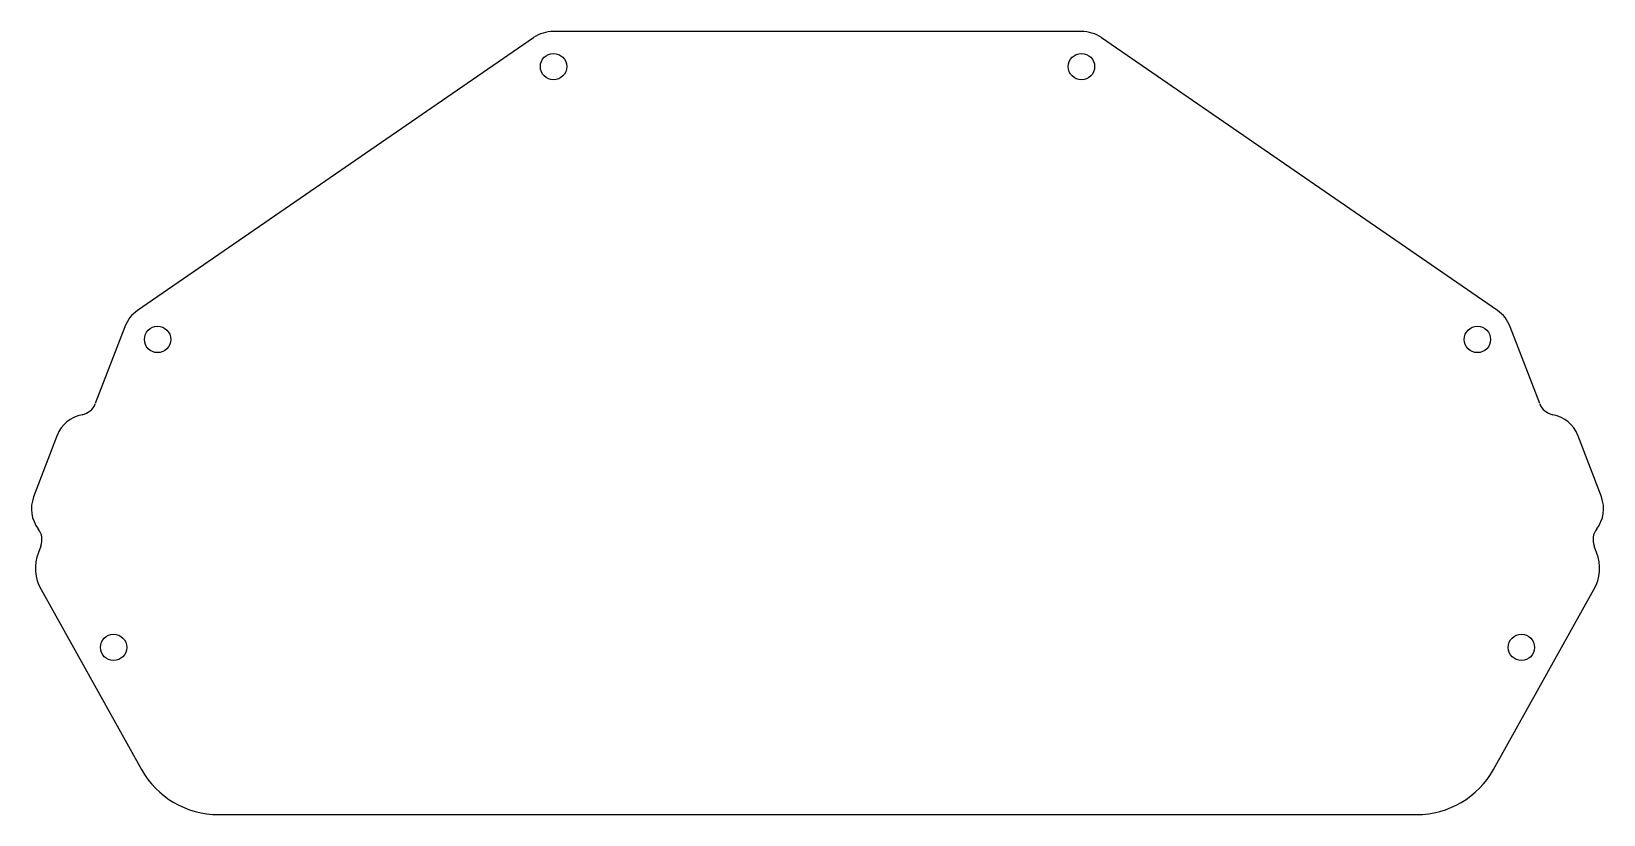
# Model space of a CAD drawing. Header units: millimetres. Extents: x -89 to 89, y -6 to 83.
import ezdxf

# ---------------------------------------------------------------- set-up
doc = ezdxf.new("R2010")
doc.units = ezdxf.units.MM

msp = doc.modelspace()

# ---------------------------------------------------------------- linework, layer by layer
at = {"color": 7, "linetype": 'Continuous', "lineweight": 25}
for p, q in [((-32.27, 82.29), (-77.27, 51.29)), ((30, 83), (-30, 83)), ((77.27, 51.29), (32.27, 82.29)), ((-78.74, 49.43), (-82.08, 40.7)), ((82.08, 40.7), (78.74, 49.43)), ((-86.41, 37.1), (-89.09, 30.09)), ((89.09, 30.09), (86.41, 37.1)), ((-88.27, 24.52), (-88.55, 23.79)), ((88.55, 23.79), (88.27, 24.52)), ((-88.25, 19.56), (-76.83, -0.88)), ((76.83, -0.88), (88.25, 19.56)), ((-68.1, -6), (68.1, -6))]:
    msp.add_line(p, q, dxfattribs=at)
for centre in [(-30, 79), (30, 79), (-75, 48), (75, 48), (-80, 13), (80, 13)]:
    msp.add_circle(centre, 1.5, dxfattribs=at)
for centre, radius, start, end in [((-30, 79), 4, 90, 124.5625), ((30, 79), 4, 55.4375, 90), ((-75, 48), 4, 124.5625, 159.0518), ((75, 48), 4, 20.9482, 55.4375), ((-82.91, 35.75), 3.75, 100.4128, 159.0518), ((-83.95, 41.41), 2, 280.4128, 339.0518), ((83.95, 41.41), 2, 200.9482, 259.5872), ((82.91, 35.75), 3.75, 20.9482, 79.5872), ((-85.59, 28.75), 3.75, 159.0518, 217.6907), ((85.59, 28.75), 3.75, 322.3093, 20.9482), ((-90.14, 25.24), 2, 339.0518, 37.6907), ((90.14, 25.24), 2, 142.3093, 200.9482), ((-83.88, 22), 5, 159.0518, 209.1918), ((83.88, 22), 5, 330.8082, 20.9482), ((-68.1, 4), 10, 209.1918, 270), ((68.1, 4), 10, 270, 330.8082)]:
    msp.add_arc(centre, radius, start, end, dxfattribs=at)

doc.saveas('drawing.dxf')
